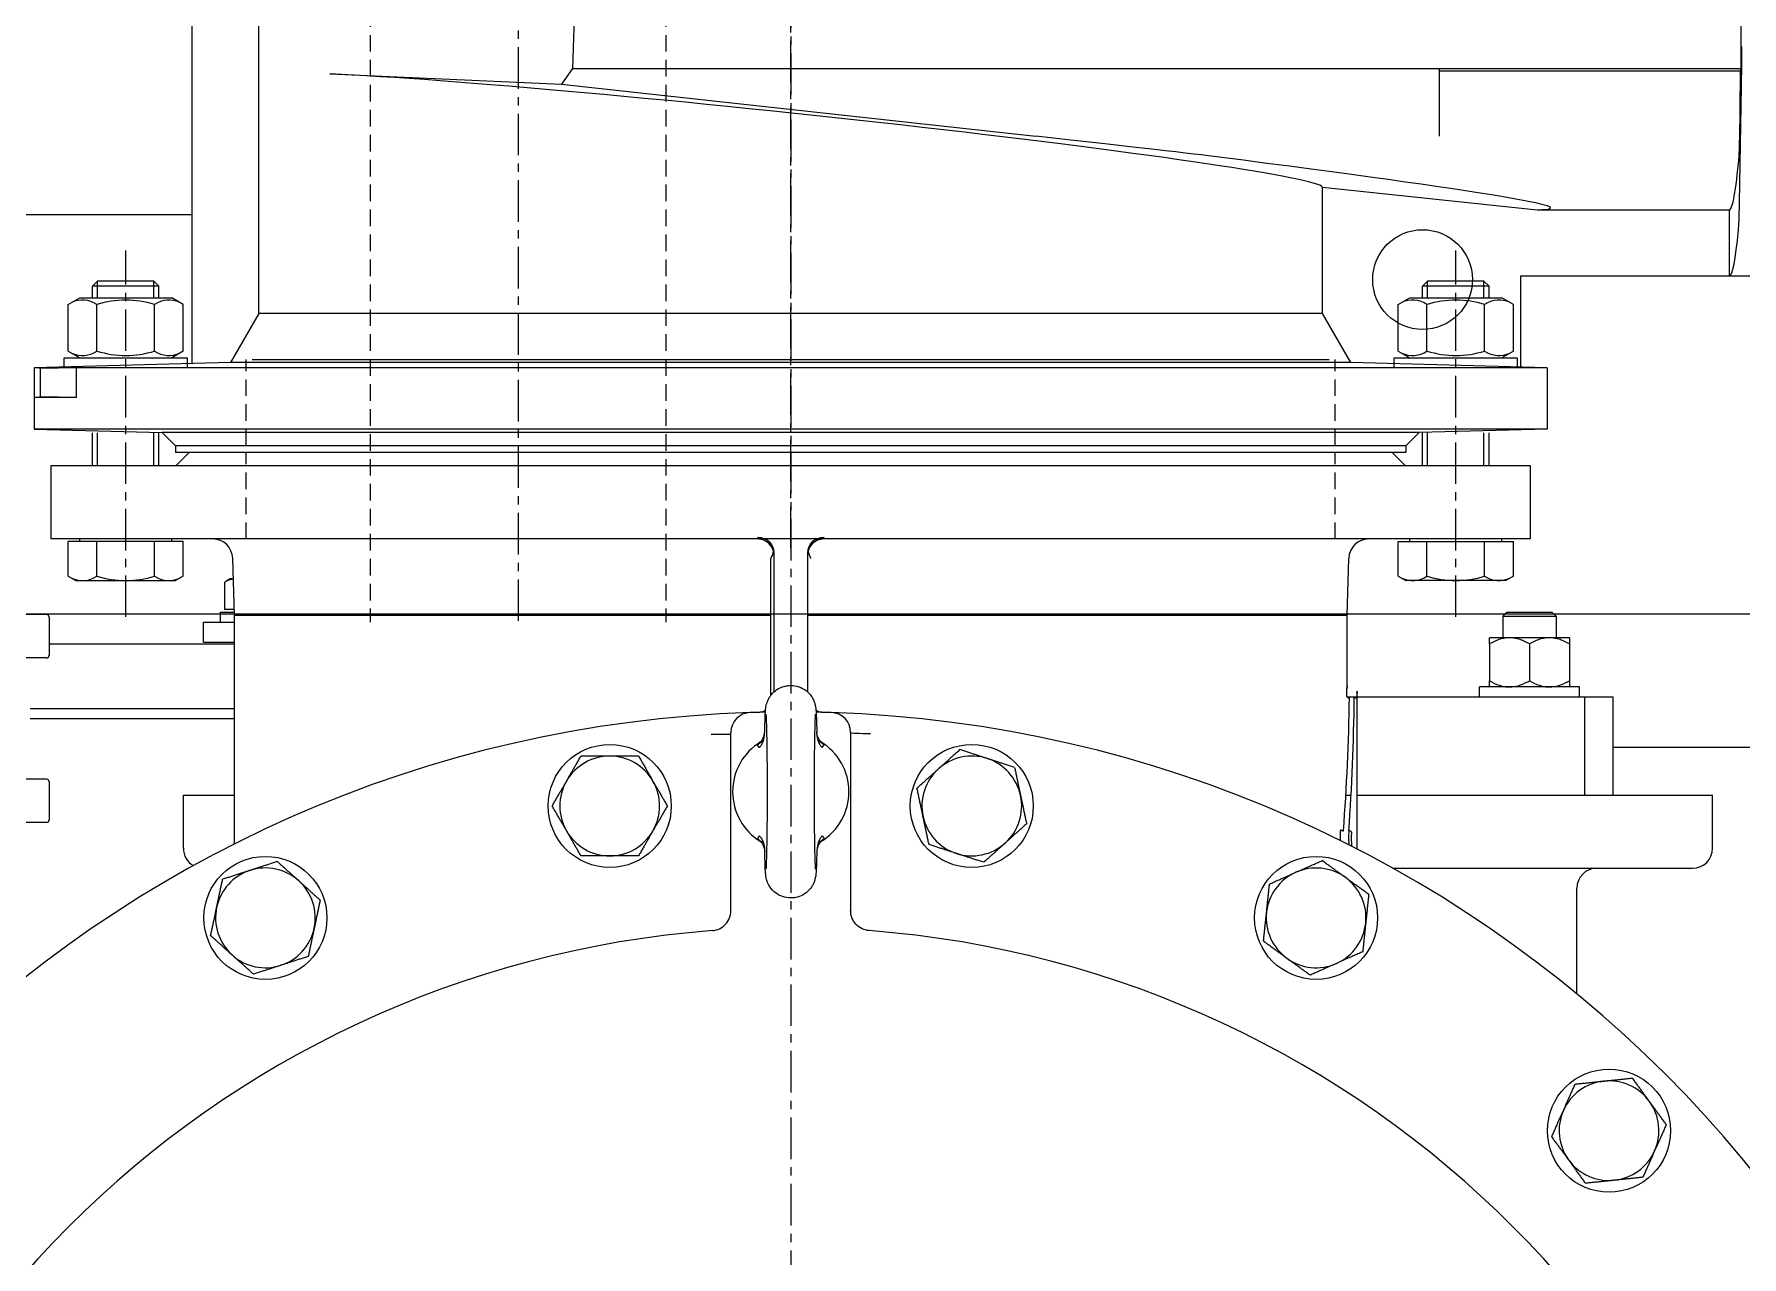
# Model space of a CAD drawing. Header units: millimetres. Extents: x 47998 to 491357, y 29487 to 305355.
# Drawn here: x 49292.9 to 49344.3, y 30414 to 30450.7 of the extents above; entities that cross this region are included whole.
import ezdxf

# ---------------------------------------------------------------- set-up
doc = ezdxf.new("R2010")
doc.units = ezdxf.units.MM
doc.linetypes.add('GP kota 28.53_PBS_strojarstvo_rashladni_sustav$0$CENTER', pattern=[2, 1.25, -0.25, 0.25, -0.25])
doc.linetypes.add('GP kota 28.53_PBS_strojarstvo_rashladni_sustav$0$DASHED', pattern=[0.75, 0.5, -0.25])

msp = doc.modelspace()

# ---------------------------------------------------------------- linework, layer by layer
at = {"color": 4, "linetype": 'GP kota 28.53_PBS_strojarstvo_rashladni_sustav$0$CENTER', "lineweight": 9}
for p, q in [((49307.477, 30480.348), (49307.477, 30433.061)), ((49315.677, 30435.288), (49315.677, 30469.468)), ((49315.677, 30468.167), (49315.677, 30222.169)), ((49295.677, 30433.217), (49295.677, 30444.234)), ((49335.677, 30433.217), (49335.677, 30444.234))]:
    msp.add_line(p, q, dxfattribs=at)
at = {"color": 5, "linetype": 'GP kota 28.53_PBS_strojarstvo_rashladni_sustav$0$DASHED', "lineweight": 15}
for p, q in [((49303.032, 30468.716), (49303.032, 30433.061)), ((49311.922, 30468.716), (49311.922, 30433.061)), ((49299.302, 30438.361), (49299.302, 30440.961)), ((49332.052, 30438.361), (49332.052, 30440.961)), ((49299.302, 30435.561), (49299.302, 30438.161)), ((49332.052, 30435.561), (49332.052, 30438.161))]:
    msp.add_line(p, q, dxfattribs=at)
at = {"color": 1, "linetype": 'Continuous', "lineweight": 15}
for p, q in [((49297.677, 30440.836), (49297.677, 30462.886)), ((49299.682, 30442.339), (49299.682, 30461.384)), ((49309.181, 30451.861), (49309.116, 30449.706)), ((49344.261, 30449.706), (49344.263, 30451.861)), ((49301.82, 30449.545), (49308.785, 30449.237)), ((49309.116, 30449.706), (49308.785, 30449.237)), ((49309.116, 30449.706), (49344.261, 30449.706)), ((49335.177, 30449.706), (49335.177, 30447.67)), ((49344.236, 30449.633), (49335.177, 30449.633)), ((49344.236, 30449.633), (49344.261, 30449.706)), ((49308.785, 30449.237), (49323.048, 30447.67)), ((49344.207, 30445.668), (49344.269, 30449.181)), ((49331.672, 30442.339), (49331.672, 30446.141)), ((49331.672, 30446.141), (49338.128, 30445.462)), ((49297.677, 30445.305), (49256.677, 30445.305)), ((49338.128, 30445.462), (49343.907, 30445.462)), ((49343.907, 30443.462), (49343.907, 30445.462)), ((49337.627, 30443.461), (49337.627, 30440.733)), ((49352.437, 30443.461), (49337.627, 30443.461)), ((49299.682, 30442.339), (49298.831, 30440.867)), ((49331.672, 30442.339), (49299.682, 30442.339)), ((49332.522, 30440.867), (49331.672, 30442.339)), ((49298.831, 30440.867), (49292.927, 30440.712)), ((49292.927, 30440.712), (49292.927, 30438.862)), ((49292.934, 30440.712), (49292.927, 30440.712)), ((49293.025, 30440.705), (49292.934, 30440.712)), ((49293.115, 30440.685), (49293.025, 30440.705)), ((49294.198, 30440.712), (49293.115, 30440.685)), ((49293.115, 30439.839), (49293.115, 30440.685)), ((49294.198, 30439.812), (49294.198, 30440.712)), ((49338.427, 30440.712), (49294.198, 30440.712)), ((49332.522, 30440.867), (49298.831, 30440.867)), ((49338.427, 30440.712), (49332.522, 30440.867)), ((49338.427, 30440.712), (49338.427, 30438.862)), ((49293.025, 30439.819), (49292.934, 30439.812)), ((49294.198, 30439.812), (49292.934, 30439.812)), ((49293.115, 30439.839), (49293.025, 30439.819)), ((49294.198, 30439.812), (49293.115, 30439.839)), ((49338.427, 30438.862), (49292.927, 30438.862)), ((49292.927, 30438.862), (49296.777, 30438.761)), ((49334.577, 30438.761), (49296.777, 30438.761)), ((49296.777, 30438.761), (49297.177, 30438.361)), ((49334.577, 30438.761), (49334.177, 30438.361)), ((49338.427, 30438.862), (49334.577, 30438.761)), ((49334.177, 30438.361), (49297.177, 30438.361)), ((49350.677, 30433.305), (49256.677, 30433.305)), ((49340.395, 30429.305), (49359.677, 30429.305))]:
    msp.add_line(p, q, dxfattribs=at)
at = {"color": 1, "linetype": 'Continuous', "lineweight": 9, "extrusion": (-0.707107, 0.707107, 0)}
for p, q in [((49294.677, 30443.159), (49294.83, 30443.312)), ((49334.677, 30443.159), (49334.83, 30443.312))]:
    msp.add_line(p, q, dxfattribs=at)
at = {"color": 1, "linetype": 'Continuous', "lineweight": 9, "extrusion": (6.12323e-17, 1, 0)}
for p, q in [((49296.523, 30443.312), (49294.83, 30443.312)), ((49336.523, 30443.312), (49334.83, 30443.312)), ((49294.292, 30442.812), (49297.062, 30442.812)), ((49296.677, 30443.159), (49294.677, 30443.159)), ((49334.292, 30442.812), (49337.062, 30442.812)), ((49336.677, 30443.159), (49334.677, 30443.159)), ((49297.409, 30435.481), (49293.944, 30435.481)), ((49333.944, 30435.481), (49337.409, 30435.481)), ((49294.177, 30434.311), (49297.177, 30434.311)), ((49337.177, 30434.311), (49334.177, 30434.311))]:
    msp.add_line(p, q, dxfattribs=at)
at = {"color": 4, "linetype": 'Continuous', "lineweight": 9, "extrusion": (-1, 6.12323e-17, 0)}
for p, q in [((49294.83, 30442.812), (49294.83, 30443.312)), ((49296.523, 30442.812), (49296.523, 30443.312)), ((49334.83, 30442.812), (49334.83, 30443.312)), ((49336.523, 30442.812), (49336.523, 30443.312)), ((49294.83, 30437.761), (49294.83, 30438.758)), ((49296.523, 30437.761), (49296.523, 30438.758))]:
    msp.add_line(p, q, dxfattribs=at)
at = {"color": 1, "linetype": 'Continuous', "lineweight": 9, "extrusion": (0.707107, 0.707107, 0)}
for p, q in [((49296.523, 30443.312), (49296.677, 30443.159)), ((49336.523, 30443.312), (49336.677, 30443.159))]:
    msp.add_line(p, q, dxfattribs=at)
at = {"color": 1, "linetype": 'Continuous', "lineweight": 9, "extrusion": (-0.5, 0.866025, 0)}
for p, q in [((49293.944, 30442.611), (49294.292, 30442.812)), ((49333.944, 30442.611), (49334.292, 30442.812)), ((49297.409, 30441.213), (49297.062, 30441.012)), ((49337.409, 30441.213), (49337.062, 30441.012)), ((49297.409, 30434.445), (49297.177, 30434.311)), ((49337.409, 30434.445), (49337.177, 30434.311))]:
    msp.add_line(p, q, dxfattribs=at)
at = {"color": 1, "linetype": 'Continuous', "lineweight": 9, "extrusion": (-1, 6.12323e-17, 0)}
for p, q in [((49294.677, 30442.812), (49294.677, 30443.159)), ((49296.677, 30442.812), (49296.677, 30443.159)), ((49334.677, 30442.812), (49334.677, 30443.159)), ((49336.677, 30442.812), (49336.677, 30443.159)), ((49293.944, 30441.213), (49293.944, 30442.611)), ((49294.81, 30441.213), (49294.81, 30442.611)), ((49296.543, 30441.213), (49296.543, 30442.611)), ((49297.409, 30441.213), (49297.409, 30442.611)), ((49333.944, 30441.213), (49333.944, 30442.611)), ((49334.81, 30441.213), (49334.81, 30442.611)), ((49336.543, 30441.213), (49336.543, 30442.611)), ((49337.409, 30441.213), (49337.409, 30442.611)), ((49294.677, 30437.761), (49294.677, 30438.758)), ((49296.677, 30437.761), (49296.677, 30438.758)), ((49293.944, 30434.445), (49293.944, 30435.481)), ((49294.292, 30435.481), (49294.292, 30435.561)), ((49294.81, 30434.445), (49294.81, 30435.481)), ((49296.543, 30434.445), (49296.543, 30435.481)), ((49297.062, 30435.481), (49297.062, 30435.561)), ((49297.409, 30434.445), (49297.409, 30435.481))]:
    msp.add_line(p, q, dxfattribs=at)
at = {"color": 1, "linetype": 'Continuous', "lineweight": 9, "extrusion": (0.5, 0.866025, 0)}
for p, q in [((49297.409, 30442.611), (49297.062, 30442.812)), ((49337.409, 30442.611), (49337.062, 30442.812)), ((49293.944, 30441.213), (49294.292, 30441.012)), ((49333.944, 30441.213), (49334.292, 30441.012)), ((49293.944, 30434.445), (49294.177, 30434.311)), ((49333.944, 30434.445), (49334.177, 30434.311))]:
    msp.add_line(p, q, dxfattribs=at)
at = {"color": 1, "linetype": 'Continuous', "lineweight": 9}
for p, q in [((49293.827, 30440.712), (49293.827, 30441.012)), ((49293.827, 30441.012), (49297.527, 30441.012)), ((49297.527, 30440.712), (49293.827, 30440.712)), ((49297.527, 30441.012), (49297.527, 30440.712)), ((49333.827, 30440.712), (49333.827, 30441.012)), ((49333.827, 30441.012), (49337.527, 30441.012)), ((49337.527, 30440.712), (49333.827, 30440.712)), ((49337.527, 30441.012), (49337.527, 30440.712)), ((49334.177, 30438.361), (49297.177, 30438.361)), ((49297.177, 30438.361), (49297.177, 30438.161)), ((49334.177, 30438.161), (49297.177, 30438.161)), ((49297.587, 30438.161), (49297.187, 30437.761)), ((49333.767, 30438.161), (49334.167, 30437.761)), ((49334.177, 30438.361), (49334.177, 30438.161)), ((49293.427, 30437.761), (49293.427, 30435.561)), ((49337.927, 30437.761), (49293.427, 30437.761)), ((49337.927, 30435.561), (49337.927, 30437.761)), ((49337.927, 30435.561), (49293.427, 30435.561))]:
    msp.add_line(p, q, dxfattribs=at)
at = {"color": 1, "linetype": 'Continuous', "lineweight": -3}
for p, q in [((49299.482, 30440.961), (49331.872, 30440.961)), ((49298.947, 30433.261), (49298.894, 30434.979)), ((49315.08, 30433.261), (49315.08, 30434.979)), ((49315.177, 30430.967), (49315.177, 30435.148)), ((49316.177, 30435.148), (49316.177, 30430.967)), ((49332.407, 30433.261), (49332.459, 30434.979)), ((49298.645, 30434.254), (49298.645, 30433.441)), ((49298.819, 30434.361), (49298.72, 30434.304)), ((49298.91, 30434.361), (49298.819, 30434.361)), ((49298.913, 30434.361), (49298.91, 30434.361)), ((49298.941, 30433.441), (49298.645, 30433.441)), ((49293.293, 30433.286), (49292.583, 30433.286)), ((49293.373, 30433.206), (49293.373, 30432.066)), ((49298.019, 30433.061), (49298.947, 30433.061)), ((49298.019, 30432.461), (49298.019, 30433.061)), ((49298.519, 30433.361), (49298.944, 30433.361)), ((49298.519, 30433.361), (49298.519, 30433.061)), ((49315.08, 30433.261), (49298.947, 30433.261)), ((49298.947, 30426.387), (49298.947, 30433.261)), ((49315.08, 30430.864), (49315.08, 30433.261)), ((49316.273, 30433.261), (49316.273, 30433.261)), ((49332.407, 30433.261), (49316.273, 30433.261)), ((49332.407, 30431.141), (49332.407, 30433.261)), ((49337.215, 30433.361), (49337.092, 30433.239)), ((49337.092, 30433.239), (49338.692, 30433.239)), ((49337.092, 30433.239), (49337.092, 30432.591)), ((49337.215, 30433.361), (49338.569, 30433.361)), ((49338.569, 30433.361), (49338.692, 30433.239)), ((49338.692, 30433.239), (49338.692, 30432.591)), ((49293.373, 30432.411), (49298.947, 30432.411)), ((49298.019, 30432.461), (49298.947, 30432.461)), ((49336.693, 30432.591), (49336.692, 30432.59)), ((49336.692, 30432.405), (49336.692, 30432.59)), ((49336.692, 30432.405), (49336.692, 30431.298)), ((49339.091, 30432.591), (49336.693, 30432.591)), ((49337.892, 30432.405), (49337.892, 30431.298)), ((49339.091, 30432.591), (49339.092, 30432.59)), ((49339.092, 30432.59), (49339.092, 30432.405)), ((49339.092, 30432.405), (49339.092, 30431.298)), ((49293.293, 30431.986), (49292.594, 30431.986)), ((49332.707, 30426.234), (49332.707, 30430.981)), ((49339.392, 30431.111), (49336.392, 30431.111)), ((49336.392, 30430.811), (49336.392, 30431.111)), ((49336.692, 30431.112), (49336.692, 30431.298)), ((49337.092, 30431.134), (49337.092, 30431.111)), ((49338.692, 30431.134), (49338.692, 30431.111)), ((49339.092, 30431.298), (49339.092, 30431.112)), ((49339.392, 30430.811), (49339.392, 30431.111)), ((49292.807, 30430.461), (49298.947, 30430.461)), ((49332.402, 30430.811), (49332.703, 30430.811)), ((49332.707, 30430.811), (49334.174, 30430.811)), ((49334.174, 30430.811), (49337.438, 30430.811)), ((49337.438, 30430.811), (49339.542, 30430.811)), ((49339.542, 30430.811), (49339.656, 30430.811)), ((49339.542, 30430.811), (49339.542, 30427.861)), ((49339.656, 30430.811), (49340.397, 30430.811)), ((49340.397, 30430.811), (49340.397, 30427.861)), ((49292.807, 30430.161), (49298.947, 30430.161)), ((49313.877, 30429.682), (49313.278, 30429.682)), ((49313.877, 30424.33), (49313.877, 30429.742)), ((49314.731, 30429.29), (49314.673, 30429.371)), ((49316.622, 30429.29), (49316.68, 30429.371)), ((49317.477, 30429.742), (49317.477, 30424.33)), ((49293.293, 30428.336), (49292.573, 30428.336)), ((49293.373, 30428.256), (49293.373, 30427.116)), ((49297.41, 30427.861), (49298.947, 30427.861)), ((49297.41, 30426.261), (49297.41, 30427.861)), ((49332.37, 30427.861), (49332.527, 30427.861)), ((49332.608, 30427.861), (49332.608, 30427.861)), ((49332.707, 30427.861), (49343.397, 30427.861)), ((49343.397, 30426.261), (49343.397, 30427.861)), ((49293.293, 30427.036), (49292.573, 30427.036)), ((49314.731, 30426.633), (49314.673, 30426.551)), ((49316.622, 30426.633), (49316.68, 30426.551)), ((49333.776, 30425.661), (49342.797, 30425.661)), ((49339.317, 30421.884), (49339.317, 30425.061))]:
    msp.add_line(p, q, dxfattribs=at)
at = {"color": 1, "linetype": 'Continuous', "lineweight": 9, "extrusion": (1, -6.12323e-17, 0)}
for p, q in [((49334.677, 30437.761), (49334.677, 30438.758)), ((49336.677, 30437.761), (49336.677, 30438.758)), ((49333.944, 30434.445), (49333.944, 30435.481)), ((49334.292, 30435.481), (49334.292, 30435.561)), ((49334.81, 30434.445), (49334.81, 30435.481)), ((49336.543, 30434.445), (49336.543, 30435.481)), ((49337.062, 30435.481), (49337.062, 30435.561)), ((49337.409, 30434.445), (49337.409, 30435.481))]:
    msp.add_line(p, q, dxfattribs=at)
at = {"color": 4, "linetype": 'Continuous', "lineweight": 9, "extrusion": (1, -6.12323e-17, 0)}
for p, q in [((49334.83, 30437.761), (49334.83, 30438.758)), ((49336.523, 30437.761), (49336.523, 30438.758))]:
    msp.add_line(p, q, dxfattribs=at)
at = {"color": 1, "linetype": 'Continuous', "lineweight": 15}
msp.add_circle((49334.677, 30443.361), 1.5, dxfattribs=at)
at = {"color": 1, "linetype": 'Continuous', "lineweight": -3}
for centre in [(49310.233, 30427.533), (49321.121, 30427.533), (49299.878, 30424.168), (49331.476, 30424.168), (49340.284, 30417.769)]:
    msp.add_circle(centre, 1.85, dxfattribs=at)
at = {"color": 1, "linetype": 'Continuous', "lineweight": 9}
for centre, radius, start, end in [((49294.377, 30441.98), 0.766, 55.5615, 115.5615), ((49295.677, 30439.883), 2.862, 72.383, 107.617), ((49296.976, 30441.98), 0.766, 64.4385, 124.4385), ((49334.377, 30441.98), 0.766, 55.5615, 115.5615), ((49335.677, 30439.883), 2.862, 72.383, 107.617), ((49336.976, 30441.98), 0.766, 64.4385, 124.4385), ((49294.377, 30441.844), 0.766, 244.4385, 304.4385), ((49295.677, 30443.941), 2.862, 252.383, 287.617), ((49296.976, 30441.844), 0.766, 235.5615, 295.5615), ((49334.377, 30441.844), 0.766, 244.4385, 304.4385), ((49335.677, 30443.941), 2.862, 252.383, 287.617), ((49336.976, 30441.844), 0.766, 235.5615, 295.5615), ((49294.377, 30435.077), 0.766, 244.4469, 304.4469), ((49295.677, 30437.175), 2.864, 252.3875, 287.6125), ((49296.976, 30435.077), 0.766, 235.5531, 295.5531), ((49334.377, 30435.077), 0.766, 244.4469, 304.4469), ((49335.677, 30437.175), 2.864, 252.3875, 287.6125), ((49336.976, 30435.077), 0.766, 235.5531, 295.5531)]:
    msp.add_arc(centre, radius, start, end, dxfattribs=at)
at = {"color": 1, "linetype": 'Continuous', "lineweight": -3}
for centre, radius, start, end in [((49298.295, 30434.961), 0.6, 1.7432, 90), ((49314.677, 30435.061), 0.5, 0, 90), ((49316.677, 30435.061), 0.5, 90, 180), ((49333.059, 30434.961), 0.6, 90, 178.2568), ((49293.293, 30433.206), 0.08, 0, 90), ((49293.293, 30432.066), 0.08, 270, 0), ((49315.677, 30393.161), 37.2, 91.8789, 178.1211), ((49314.477, 30429.742), 0.6, 91.8789, 180), ((49315.677, 30393.161), 37.2, 91.1737, 91.8789), ((49314.677, 30430.848), 0.5, 271.52, 298.9637), ((49316.677, 30430.848), 0.5, 241.0311, 268.48), ((49315.677, 30393.161), 37.2, 88.1211, 88.8263), ((49315.677, 30393.161), 37.2, 1.8789, 88.1211), ((49316.877, 30429.742), 0.6, 0, 88.1211), ((49315.677, 30427.961), 1.75, 121.1704, 238.8295), ((49315.677, 30427.961), 1.75, 301.1704, 58.8193), ((49310.233, 30427.533), 1.5, 90, 150), ((49310.233, 30427.533), 1.5, 30, 90), ((49321.121, 30427.533), 1.5, 72, 132), ((49321.121, 30427.533), 1.5, 12, 72), ((49293.293, 30428.256), 0.08, 0, 90), ((49321.121, 30427.533), 1.5, 132, 192), ((49310.233, 30427.533), 1.5, 150, 210), ((49310.233, 30427.533), 1.5, 330, 30), ((49321.121, 30427.533), 1.5, 312, 12), ((49293.293, 30427.116), 0.08, 270, 0), ((49310.233, 30427.533), 1.5, 210, 270), ((49310.233, 30427.533), 1.5, 270, 330), ((49321.121, 30427.533), 1.5, 192, 252), ((49298.01, 30426.261), 0.6, 180, 240.6674), ((49321.121, 30427.533), 1.5, 252, 312), ((49342.797, 30426.261), 0.6, 270, 0), ((49299.878, 30424.168), 1.5, 108, 168), ((49299.878, 30424.168), 1.5, 48, 108), ((49299.878, 30424.168), 1.5, 348, 48), ((49331.476, 30424.168), 1.5, 114, 174), ((49331.476, 30424.168), 1.5, 54, 114), ((49331.476, 30424.168), 1.5, 354, 54), ((49339.917, 30425.061), 0.6, 90, 180), ((49299.878, 30424.168), 1.5, 168, 228), ((49315.674, 30393.112), 31.249, 86.70248383062884, 86.70251581348826), ((49331.476, 30424.168), 1.5, 174, 234), ((49315.677, 30393.161), 30.715, 94.3982, 175.6018), ((49299.878, 30424.168), 1.5, 288, 348), ((49315.677, 30393.161), 30.715, 4.3982, 85.6018), ((49331.476, 30424.168), 1.5, 294, 354), ((49299.878, 30424.168), 1.5, 228, 288), ((49331.476, 30424.168), 1.5, 234, 294), ((49340.284, 30417.769), 1.5, 96, 156), ((49340.284, 30417.769), 1.5, 36, 96), ((49340.284, 30417.769), 1.5, 336, 36), ((49340.284, 30417.769), 1.5, 156, 216), ((49340.284, 30417.769), 1.5, 276, 336), ((49340.284, 30417.769), 1.5, 216, 276)]:
    msp.add_arc(centre, radius, start, end, dxfattribs=at)
at = {"color": 1, "linetype": 'Continuous', "lineweight": 15}
for centre, major_axis, ratio, start_param, end_param in [((49344.247, 30450.468), (0, 1.8), 0.017455, 3.916507, 4.660029), ((49315.677, 30447.808), (-16, 1.684), 0.034729, 3.17025, 5.763241), ((49344.184, 30449.991), (0, 3), 0.017455, 3.329369, 4.592474), ((49300.33, 30449.991), (-28.561, 2.998), 0.003646, 3.294653, 3.793016), ((48481.234, 30535.511), (-857.296, 89.996), 0.003646, 3.111319, 3.294653), ((49343.901, 30535.511), (0, 90.05), 0.017455, 3.146035, 3.329369), ((49344.17, 30447.811), (0, 3), 0.017455, 3.315954, 3.916507), ((49343.901, 30535.511), (0, 92.05), 0.017455, 3.145938, 3.315954)]:
    msp.add_ellipse(centre, major_axis=major_axis, ratio=ratio, start_param=start_param, end_param=end_param, dxfattribs=at)
at = {"color": 1, "linetype": 'Continuous', "lineweight": -3}
for centre, major_axis, ratio, start_param, end_param in [((49314.675, 30436.162), (-0.002, 0.6), 0.035233, 3.141483, 3.540388), ((49314.677, 30435.148), (0.5, 0), 0.921556, 0, 1.554659), ((49316.677, 30435.148), (0.5, 0), 0.921556, 1.586934, 3.141593), ((49316.679, 30436.162), (0.002, 0.6), 0.035233, 2.742798, 3.141703), ((49316.277, 30433.26), (-0.1, 0), 0.015224, -1.535132, -0.000001), ((49315.677, 30431.822), (0, 33.62), 0.5, 4.561985, 4.681523), ((49332.479, 30430.821), (-0.08, 0.0012), 0.447171, 0.034509, 1.5777), ((49315.677, 30431.536), (0, 33.9), 0.5, 4.571769, 4.690224), ((49332.623, 30430.749), (-0.08, 0.0009), 0.447192, 3.166374, 4.717346), ((49318.077, 30429.742), (0.6, 0), 0.049036, 3.142398, 4.709172), ((49332.297, 30426.821), (-0.0798, 0.006), 0.44619, 0.16822, 1.604593), ((49332.459, 30426.749), (-0.0798, 0.0056), 0.44632, 3.298862, 4.743968)]:
    msp.add_ellipse(centre, major_axis=major_axis, ratio=ratio, start_param=start_param, end_param=end_param, dxfattribs=at)
for points in [[(49315.159, 30435.194), (49315.139, 30435.124), (49315.11, 30435.052), (49315.08, 30434.979)], [(49332.407, 30431.141), (49332.407, 30431.141), (49332.406, 30431.111), (49332.404, 30431.055)], [(49332.404, 30431.055), (49332.404, 30431.055), (49332.404, 30431.054), (49332.404, 30431.054)], [(49332.705, 30430.919), (49332.706, 30430.959), (49332.707, 30430.981), (49332.707, 30430.981)], [(49332.705, 30430.919), (49332.705, 30430.919), (49332.705, 30430.919), (49332.705, 30430.919)], [(49314.733, 30429.292), (49314.733, 30429.291), (49314.732, 30429.29), (49314.731, 30429.29)], [(49316.622, 30429.29), (49316.622, 30429.29), (49316.621, 30429.291), (49316.62, 30429.292)], [(49314.731, 30426.633), (49314.732, 30426.632), (49314.733, 30426.632), (49314.733, 30426.631)], [(49316.62, 30426.631), (49316.621, 30426.632), (49316.622, 30426.632), (49316.622, 30426.633)], [(49313.323, 30423.786), (49313.322, 30423.786), (49313.322, 30423.786), (49313.321, 30423.786)], [(49318.032, 30423.786), (49318.032, 30423.786), (49318.031, 30423.786), (49318.031, 30423.786)]]:
    msp.add_open_spline(points, degree=3, dxfattribs=at)
for points, knots in [([(49316.195, 30435.194), (49316.201, 30435.17), (49316.21, 30435.145), (49316.235, 30435.073), (49316.258, 30435.017), (49316.273, 30434.98), (49316.273, 30434.98), (49316.273, 30434.979)], [-0.1900134, -0.1900134, -0.1900134, -0.1900134, -0.1195538, -0.1195538, 0, 0, 0.0011696, 0.0011696, 0.0011696, 0.0011696]), ([(49314.894, 30429.741), (49314.898, 30429.931), (49314.903, 30430.09), (49314.91, 30430.276), (49314.913, 30430.33), (49314.919, 30430.409), (49314.921, 30430.438), (49314.927, 30430.485), (49314.929, 30430.499), (49314.935, 30430.539), (49314.941, 30430.567), (49314.958, 30430.632), (49314.97, 30430.665), (49314.997, 30430.73), (49315.013, 30430.761), (49315.059, 30430.839), (49315.094, 30430.884), (49315.183, 30430.978), (49315.243, 30431.024), (49315.377, 30431.1), (49315.455, 30431.128), (49315.581, 30431.152), (49315.629, 30431.157), (49315.759, 30431.157), (49315.843, 30431.143), (49315.998, 30431.09), (49316.072, 30431.05), (49316.201, 30430.951), (49316.258, 30430.89), (49316.323, 30430.793), (49316.342, 30430.76), (49316.37, 30430.7), (49316.381, 30430.672), (49316.396, 30430.629), (49316.401, 30430.611), (49316.412, 30430.571), (49316.416, 30430.55), (49316.423, 30430.513), (49316.425, 30430.498), (49316.431, 30430.456), (49316.433, 30430.434), (49316.44, 30430.341), (49316.444, 30430.262), (49316.452, 30430.046), (49316.456, 30429.905), (49316.459, 30429.741)], [0, 0, 0, 0, 0.812703, 0.812703, 1.237875, 1.237875, 1.520232, 1.520232, 1.626256, 1.626256, 1.767357, 1.767357, 1.883412, 1.883412, 1.991442, 1.991442, 2.160174, 2.160174, 2.38207, 2.38207, 2.623065, 2.623065, 2.76685, 2.76685, 3.014743, 3.014743, 3.259556, 3.259556, 3.502849, 3.502849, 3.617177, 3.617177, 3.711025, 3.711025, 3.775502, 3.775502, 3.875274, 3.875274, 3.983833, 3.983833, 4.19623, 4.19623, 4.834281, 4.834281, 5.533924, 5.533924, 5.533924, 5.533924]), ([(49332.399, 30430.821), (49332.4, 30430.917), (49332.402, 30430.998), (49332.404, 30431.054), (49332.406, 30431.11), (49332.407, 30431.141), (49332.407, 30431.141)], [0, 0, 0, 0, 0.003183776, 0.003183776, 0.003183776, 0.006367551, 0.006367551, 0.006367551, 0.006367551]), ([(49332.707, 30430.981), (49332.707, 30430.981), (49332.706, 30430.959), (49332.705, 30430.919), (49332.704, 30430.878), (49332.703, 30430.819), (49332.703, 30430.749)], [0.004685997, 0.004685997, 0.004685997, 0.004685997, 0.007028996, 0.007028996, 0.007028996, 0.009371995, 0.009371995, 0.009371995, 0.009371995]), ([(49336.692, 30431.298), (49336.9, 30431.178), (49337.069, 30431.124), (49337.236, 30431.114), (49337.406, 30431.103), (49337.571, 30431.138), (49337.766, 30431.231), (49337.807, 30431.251), (49337.849, 30431.273), (49337.892, 30431.298)], [0.01593489, 0.01593489, 0.01593489, 0.01593489, 0.0269217, 0.0269217, 0.0269217, 0.03806126, 0.03806126, 0.03806126, 0.04036603, 0.04036603, 0.04036603, 0.04036603]), ([(49337.892, 30431.298), (49338.1, 30431.178), (49338.269, 30431.124), (49338.436, 30431.114), (49338.606, 30431.103), (49338.771, 30431.138), (49338.966, 30431.231), (49339.007, 30431.251), (49339.049, 30431.273), (49339.092, 30431.298)], [0.01593489, 0.01593489, 0.01593489, 0.01593489, 0.0269217, 0.0269217, 0.0269217, 0.03806126, 0.03806126, 0.03806126, 0.04036603, 0.04036603, 0.04036603, 0.04036603]), ([(49314.977, 30427.961), (49314.977, 30428.219), (49314.975, 30428.479), (49314.971, 30428.972), (49314.968, 30429.211), (49314.962, 30429.629), (49314.958, 30429.814), (49314.95, 30430.101), (49314.945, 30430.211), (49314.94, 30430.283), (49314.939, 30430.295), (49314.939, 30430.295)], [0, 0, 0, 0, 0.772132, 0.772132, 1.559376, 1.559376, 2.344158, 2.344158, 3.111742, 3.111742, 3.360179, 3.360179, 3.360179, 3.360179]), ([(49316.414, 30430.295), (49316.414, 30430.295), (49316.414, 30430.295), (49316.414, 30430.294), (49316.413, 30430.286), (49316.411, 30430.252), (49316.409, 30430.215), (49316.404, 30430.094), (49316.4, 30429.993), (49316.394, 30429.725), (49316.39, 30429.544), (49316.384, 30429.132), (49316.382, 30428.895), (49316.378, 30428.426), (49316.377, 30428.193), (49316.377, 30427.961)], [5.903535, 5.903535, 5.903535, 5.903535, 5.909303, 5.909303, 6.107622, 6.107622, 6.477937, 6.477937, 7.070262, 7.070262, 7.803554, 7.803554, 8.574519, 8.574519, 9.268829, 9.268829, 9.268829, 9.268829]), ([(49314.673, 30429.371), (49314.714, 30429.401), (49314.751, 30429.435), (49314.781, 30429.47), (49314.799, 30429.492), (49314.815, 30429.515), (49314.828, 30429.538), (49314.836, 30429.552), (49314.843, 30429.567), (49314.85, 30429.581), (49314.878, 30429.643), (49314.89, 30429.705), (49314.895, 30429.768)], [0, 0, 0, 0, 0.001498404, 0.001498404, 0.001498404, 0.002419827, 0.002419827, 0.002419827, 0.002996807, 0.002996807, 0.002996807, 0.005553398, 0.005553398, 0.005553398, 0.005553398]), ([(49314.85, 30429.492), (49314.846, 30429.49), (49314.842, 30429.488), (49314.789, 30429.457), (49314.753, 30429.432), (49314.719, 30429.407), (49314.711, 30429.401), (49314.71, 30429.399)], [2.6403355, 2.6403355, 2.6403355, 2.6403355, 2.6668441, 2.6668441, 3.0019038, 3.0019038, 3.2038233, 3.2038233, 3.2038233, 3.2038233]), ([(49314.733, 30429.292), (49314.754, 30429.313), (49314.773, 30429.336), (49314.788, 30429.36), (49314.798, 30429.376), (49314.808, 30429.392), (49314.816, 30429.409), (49314.837, 30429.451), (49314.851, 30429.494), (49314.862, 30429.537), (49314.882, 30429.613), (49314.89, 30429.69), (49314.895, 30429.767)], [0, 0, 0, 0, 0.000877566, 0.000877566, 0.000877566, 0.001467306, 0.001467306, 0.001467306, 0.002934612, 0.002934612, 0.002934612, 0.005508983, 0.005508983, 0.005508983, 0.005508983]), ([(49316.62, 30429.292), (49316.599, 30429.313), (49316.581, 30429.336), (49316.565, 30429.36), (49316.555, 30429.376), (49316.546, 30429.392), (49316.537, 30429.409), (49316.517, 30429.451), (49316.502, 30429.494), (49316.491, 30429.537), (49316.472, 30429.613), (49316.463, 30429.69), (49316.459, 30429.767)], [0, 0, 0, 0, 0.000877566, 0.000877566, 0.000877566, 0.001467306, 0.001467306, 0.001467306, 0.002934612, 0.002934612, 0.002934612, 0.005508973, 0.005508973, 0.005508973, 0.005508973]), ([(49316.68, 30429.372), (49316.639, 30429.401), (49316.602, 30429.435), (49316.572, 30429.471), (49316.543, 30429.506), (49316.52, 30429.544), (49316.504, 30429.58), (49316.476, 30429.643), (49316.463, 30429.705), (49316.459, 30429.767)], [0, 0, 0, 0, 0.001498404, 0.001498404, 0.001498404, 0.002996807, 0.002996807, 0.002996807, 0.005548719, 0.005548719, 0.005548719, 0.005548719]), ([(49316.644, 30429.4), (49316.643, 30429.4), (49316.633, 30429.408), (49316.593, 30429.437), (49316.563, 30429.457), (49316.518, 30429.484), (49316.511, 30429.488), (49316.504, 30429.492)], [0, 0, 0, 0, 0.2398306, 0.2398306, 0.5161634, 0.5161634, 0.5635887, 0.5635887, 0.5635887, 0.5635887]), ([(49314.939, 30425.628), (49314.939, 30425.628), (49314.939, 30425.628), (49314.939, 30425.628), (49314.94, 30425.636), (49314.943, 30425.671), (49314.945, 30425.708), (49314.95, 30425.829), (49314.953, 30425.93), (49314.96, 30426.198), (49314.963, 30426.379), (49314.969, 30426.79), (49314.972, 30427.028), (49314.976, 30427.496), (49314.977, 30427.73), (49314.977, 30427.961)], [5.903535, 5.903535, 5.903535, 5.903535, 5.909303, 5.909303, 6.107622, 6.107622, 6.477937, 6.477937, 7.070262, 7.070262, 7.803554, 7.803554, 8.574519, 8.574519, 9.268829, 9.268829, 9.268829, 9.268829]), ([(49316.377, 30427.961), (49316.377, 30427.704), (49316.378, 30427.443), (49316.382, 30426.95), (49316.385, 30426.712), (49316.392, 30426.294), (49316.395, 30426.109), (49316.404, 30425.822), (49316.408, 30425.711), (49316.413, 30425.64), (49316.414, 30425.628), (49316.414, 30425.628)], [0, 0, 0, 0, 0.772132, 0.772132, 1.559376, 1.559376, 2.344158, 2.344158, 3.111742, 3.111742, 3.360179, 3.360179, 3.360179, 3.360179]), ([(49332.209, 30426.486), (49332.209, 30426.502), (49332.209, 30426.518), (49332.209, 30426.535), (49332.208, 30426.633), (49332.211, 30426.732), (49332.218, 30426.821)], [0.008330637, 0.008330637, 0.008330637, 0.008330637, 0.00882304, 0.00882304, 0.00882304, 0.011764054, 0.011764054, 0.011764054, 0.011764054]), ([(49332.459, 30426.785), (49332.455, 30426.708), (49332.453, 30426.623), (49332.453, 30426.538), (49332.454, 30426.477), (49332.455, 30426.417), (49332.458, 30426.361)], [0, 0, 0, 0, 0.002537854, 0.002537854, 0.002537854, 0.004360111, 0.004360111, 0.004360111, 0.004360111]), ([(49332.539, 30426.749), (49332.534, 30426.685), (49332.532, 30426.613), (49332.532, 30426.541), (49332.533, 30426.47), (49332.536, 30426.399), (49332.541, 30426.339), (49332.542, 30426.332), (49332.543, 30426.325), (49332.543, 30426.318)], [0, 0, 0, 0, 0.002136573, 0.002136573, 0.002136573, 0.004273147, 0.004273147, 0.004273147, 0.004527201, 0.004527201, 0.004527201, 0.004527201]), ([(49314.673, 30426.551), (49314.714, 30426.522), (49314.751, 30426.488), (49314.781, 30426.452), (49314.8, 30426.429), (49314.816, 30426.405), (49314.83, 30426.382), (49314.837, 30426.368), (49314.844, 30426.355), (49314.85, 30426.342), (49314.878, 30426.279), (49314.89, 30426.217), (49314.895, 30426.155)], [0.000000002, 0.000000002, 0.000000002, 0.000000002, 0.001498404, 0.001498404, 0.001498404, 0.002459654, 0.002459654, 0.002459654, 0.002996807, 0.002996807, 0.002996807, 0.005553064, 0.005553064, 0.005553064, 0.005553064]), ([(49314.71, 30426.523), (49314.712, 30426.521), (49314.726, 30426.51), (49314.774, 30426.476), (49314.807, 30426.455), (49314.85, 30426.43)], [0, 0, 0, 0, 0.2837834, 0.2837834, 0.5628961, 0.5628961, 0.5628961, 0.5628961]), ([(49314.733, 30426.631), (49314.754, 30426.61), (49314.773, 30426.587), (49314.788, 30426.563), (49314.798, 30426.547), (49314.808, 30426.53), (49314.816, 30426.513), (49314.837, 30426.472), (49314.851, 30426.429), (49314.862, 30426.385), (49314.882, 30426.309), (49314.89, 30426.232), (49314.895, 30426.155)], [0, 0, 0, 0, 0.000877566, 0.000877566, 0.000877566, 0.001467306, 0.001467306, 0.001467306, 0.002934612, 0.002934612, 0.002934612, 0.005508973, 0.005508973, 0.005508973, 0.005508973]), ([(49316.62, 30426.631), (49316.599, 30426.61), (49316.581, 30426.587), (49316.565, 30426.563), (49316.555, 30426.547), (49316.546, 30426.53), (49316.537, 30426.513), (49316.517, 30426.472), (49316.502, 30426.429), (49316.491, 30426.385), (49316.472, 30426.309), (49316.463, 30426.232), (49316.459, 30426.155)], [0, 0, 0, 0, 0.000877566, 0.000877566, 0.000877566, 0.001467306, 0.001467306, 0.001467306, 0.002934612, 0.002934612, 0.002934612, 0.005508983, 0.005508983, 0.005508983, 0.005508983]), ([(49316.68, 30426.551), (49316.639, 30426.522), (49316.602, 30426.488), (49316.572, 30426.452), (49316.554, 30426.43), (49316.539, 30426.408), (49316.526, 30426.385), (49316.517, 30426.37), (49316.51, 30426.356), (49316.504, 30426.342), (49316.476, 30426.279), (49316.463, 30426.217), (49316.459, 30426.155)], [0, 0, 0, 0, 0.001498404, 0.001498404, 0.001498404, 0.002415266, 0.002415266, 0.002415266, 0.002996807, 0.002996807, 0.002996807, 0.005553331, 0.005553331, 0.005553331, 0.005553331]), ([(49316.504, 30426.43), (49316.517, 30426.438), (49316.529, 30426.445), (49316.586, 30426.48), (49316.617, 30426.502), (49316.639, 30426.519), (49316.643, 30426.522), (49316.644, 30426.523)], [2.6401081, 2.6401081, 2.6401081, 2.6401081, 2.7269226, 2.7269226, 3.0686634, 3.0686634, 3.2034938, 3.2034938, 3.2034938, 3.2034938]), ([(49316.459, 30426.181), (49316.456, 30425.992), (49316.451, 30425.832), (49316.443, 30425.647), (49316.441, 30425.593), (49316.435, 30425.513), (49316.433, 30425.485), (49316.427, 30425.437), (49316.425, 30425.423), (49316.418, 30425.384), (49316.413, 30425.355), (49316.395, 30425.291), (49316.384, 30425.257), (49316.357, 30425.193), (49316.341, 30425.161), (49316.294, 30425.083), (49316.26, 30425.038), (49316.17, 30424.945), (49316.111, 30424.898), (49315.976, 30424.823), (49315.899, 30424.795), (49315.773, 30424.77), (49315.725, 30424.766), (49315.594, 30424.766), (49315.51, 30424.78), (49315.355, 30424.833), (49315.281, 30424.872), (49315.153, 30424.971), (49315.096, 30425.032), (49315.03, 30425.13), (49315.012, 30425.163), (49314.983, 30425.223), (49314.973, 30425.25), (49314.958, 30425.294), (49314.953, 30425.311), (49314.942, 30425.351), (49314.937, 30425.372), (49314.931, 30425.409), (49314.928, 30425.425), (49314.923, 30425.467), (49314.921, 30425.489), (49314.913, 30425.582), (49314.909, 30425.66), (49314.901, 30425.877), (49314.897, 30426.018), (49314.894, 30426.181)], [0, 0, 0, 0, 0.812703, 0.812703, 1.237875, 1.237875, 1.520232, 1.520232, 1.626256, 1.626256, 1.767357, 1.767357, 1.883412, 1.883412, 1.991442, 1.991442, 2.160174, 2.160174, 2.38207, 2.38207, 2.623065, 2.623065, 2.76685, 2.76685, 3.014743, 3.014743, 3.259556, 3.259556, 3.502849, 3.502849, 3.617177, 3.617177, 3.711025, 3.711025, 3.775502, 3.775502, 3.875274, 3.875274, 3.983833, 3.983833, 4.19623, 4.19623, 4.834281, 4.834281, 5.533924, 5.533924, 5.533924, 5.533924]), ([(49313.323, 30423.786), (49313.395, 30423.792), (49313.466, 30423.81), (49313.602, 30423.874), (49313.665, 30423.92), (49313.77, 30424.033), (49313.811, 30424.099), (49313.863, 30424.237), (49313.877, 30424.308), (49313.877, 30424.38), (49313.877, 30424.381), (49313.877, 30424.381)], [-0.9004468, -0.9004468, -0.9004468, -0.9004468, -0.6817895, -0.6817895, -0.4495896, -0.4495896, -0.2170841, -0.2170841, 0, 0, 0.0013916, 0.0013916, 0.0013916, 0.0013916]), ([(49318.031, 30423.786), (49317.958, 30423.792), (49317.887, 30423.81), (49317.751, 30423.874), (49317.688, 30423.92), (49317.584, 30424.033), (49317.543, 30424.099), (49317.49, 30424.237), (49317.477, 30424.308), (49317.477, 30424.38), (49317.477, 30424.381), (49317.477, 30424.381)], [0, 0, 0, 0, 0.2186101, 0.2186101, 0.4507598, 0.4507598, 0.6832151, 0.6832151, 0.9002524, 0.9002524, 0.9016437, 0.9016437, 0.9016437, 0.9016437])]:
    msp.add_open_spline(points, degree=3, knots=knots, dxfattribs=at)
for points, weights in [([(49298.645, 30434.254), (49298.787, 30434.361), (49298.91, 30434.361)], [1.61147367097, 1.73612159322, 1.73612159322]), ([(49298.91, 30434.361), (49298.912, 30434.361), (49298.913, 30434.361)], [1.73612159322, 1.73612159322, 1.73610418493]), ([(49337.892, 30432.405), (49337.292, 30432.751), (49336.692, 30432.405)], [1.56199954608, 1.8036417168, 1.56199954608]), ([(49339.092, 30432.405), (49338.492, 30432.751), (49337.892, 30432.405)], [1.56199954608, 1.8036417168, 1.56199954608]), ([(49308.934, 30428.283), (49309.135, 30428.631), (49309.367, 30429.033)], [1.75055534995, 1.75055534995, 1.6248711306]), ([(49310.233, 30429.033), (49309.831, 30429.033), (49309.367, 30429.033)], [1.75055534995, 1.75055534995, 1.6248711306]), ([(49311.099, 30429.033), (49310.635, 30429.033), (49310.233, 30429.033)], [1.6248711306, 1.75055534995, 1.75055534995]), ([(49311.099, 30429.033), (49311.331, 30428.631), (49311.532, 30428.283)], [1.6248711306, 1.75055534995, 1.75055534995]), ([(49320.117, 30428.648), (49320.416, 30428.916), (49320.761, 30429.227)], [1.75055534995, 1.75055534995, 1.6248711306]), ([(49321.584, 30428.959), (49321.202, 30429.084), (49320.761, 30429.227)], [1.75055534995, 1.75055534995, 1.6248711306]), ([(49322.408, 30428.692), (49321.966, 30428.835), (49321.584, 30428.959)], [1.6248711306, 1.75055534995, 1.75055534995]), ([(49319.473, 30428.068), (49319.818, 30428.379), (49320.117, 30428.648)], [1.6248711306, 1.75055534995, 1.75055534995]), ([(49322.408, 30428.692), (49322.504, 30428.238), (49322.588, 30427.845)], [1.6248711306, 1.75055534995, 1.75055534995]), ([(49308.501, 30427.533), (49308.733, 30427.935), (49308.934, 30428.283)], [1.6248711306, 1.75055534995, 1.75055534995]), ([(49311.532, 30428.283), (49311.733, 30427.935), (49311.965, 30427.533)], [1.75055534995, 1.75055534995, 1.6248711306]), ([(49319.653, 30427.221), (49319.57, 30427.614), (49319.473, 30428.068)], [1.75055534995, 1.75055534995, 1.6248711306]), ([(49322.588, 30427.845), (49322.671, 30427.452), (49322.768, 30426.998)], [1.75055534995, 1.75055534995, 1.6248711306]), ([(49308.934, 30426.783), (49308.733, 30427.131), (49308.501, 30427.533)], [1.75055534995, 1.75055534995, 1.6248711306]), ([(49311.965, 30427.533), (49311.733, 30427.131), (49311.532, 30426.783)], [1.6248711306, 1.75055534995, 1.75055534995]), ([(49309.367, 30426.033), (49309.135, 30426.435), (49308.934, 30426.783)], [1.6248711306, 1.75055534995, 1.75055534995]), ([(49311.532, 30426.783), (49311.331, 30426.435), (49311.099, 30426.033)], [1.75055534995, 1.75055534995, 1.6248711306]), ([(49319.834, 30426.374), (49319.737, 30426.828), (49319.653, 30427.221)], [1.6248711306, 1.75055534995, 1.75055534995]), ([(49322.768, 30426.998), (49322.423, 30426.687), (49322.124, 30426.418)], [1.6248711306, 1.75055534995, 1.75055534995]), ([(49320.657, 30426.106), (49320.275, 30426.23), (49319.834, 30426.374)], [1.75055534995, 1.75055534995, 1.6248711306]), ([(49322.124, 30426.418), (49321.826, 30426.149), (49321.481, 30425.839)], [1.75055534995, 1.75055534995, 1.6248711306]), ([(49300.238, 30425.862), (49299.797, 30425.719), (49299.414, 30425.595)], [1.6248711306, 1.75055534995, 1.75055534995]), ([(49300.238, 30425.862), (49300.583, 30425.552), (49300.882, 30425.283)], [1.6248711306, 1.75055534995, 1.75055534995]), ([(49310.233, 30426.033), (49309.831, 30426.033), (49309.367, 30426.033)], [1.75055534995, 1.75055534995, 1.6248711306]), ([(49311.099, 30426.033), (49310.635, 30426.033), (49310.233, 30426.033)], [1.6248711306, 1.75055534995, 1.75055534995]), ([(49321.481, 30425.839), (49321.039, 30425.982), (49320.657, 30426.106)], [1.6248711306, 1.75055534995, 1.75055534995]), ([(49330.866, 30425.539), (49331.233, 30425.702), (49331.657, 30425.891)], [1.75055534995, 1.75055534995, 1.6248711306]), ([(49332.357, 30425.382), (49332.032, 30425.618), (49331.657, 30425.891)], [1.75055534995, 1.75055534995, 1.6248711306]), ([(49298.411, 30424.48), (49298.494, 30424.873), (49298.591, 30425.327)], [1.75055534995, 1.75055534995, 1.6248711306]), ([(49299.414, 30425.595), (49299.032, 30425.471), (49298.591, 30425.327)], [1.75055534995, 1.75055534995, 1.6248711306]), ([(49300.882, 30425.283), (49301.18, 30425.014), (49301.525, 30424.703)], [1.75055534995, 1.75055534995, 1.6248711306]), ([(49330.074, 30425.186), (49330.498, 30425.375), (49330.866, 30425.539)], [1.6248711306, 1.75055534995, 1.75055534995]), ([(49333.058, 30424.873), (49332.682, 30425.146), (49332.357, 30425.382)], [1.6248711306, 1.75055534995, 1.75055534995]), ([(49301.525, 30424.703), (49301.429, 30424.25), (49301.345, 30423.856)], [1.6248711306, 1.75055534995, 1.75055534995]), ([(49329.984, 30424.325), (49330.026, 30424.725), (49330.074, 30425.186)], [1.75055534995, 1.75055534995, 1.6248711306]), ([(49333.058, 30424.873), (49333.009, 30424.411), (49332.967, 30424.011)], [1.6248711306, 1.75055534995, 1.75055534995]), ([(49298.231, 30423.633), (49298.327, 30424.087), (49298.411, 30424.48)], [1.6248711306, 1.75055534995, 1.75055534995]), ([(49329.893, 30423.464), (49329.942, 30423.925), (49329.984, 30424.325)], [1.6248711306, 1.75055534995, 1.75055534995]), ([(49301.345, 30423.856), (49301.262, 30423.463), (49301.165, 30423.009)], [1.75055534995, 1.75055534995, 1.6248711306]), ([(49332.967, 30424.011), (49332.925, 30423.612), (49332.877, 30423.15)], [1.75055534995, 1.75055534995, 1.6248711306]), ([(49298.874, 30423.054), (49298.576, 30423.322), (49298.231, 30423.633)], [1.75055534995, 1.75055534995, 1.6248711306]), ([(49330.594, 30422.955), (49330.269, 30423.191), (49329.893, 30423.464)], [1.75055534995, 1.75055534995, 1.6248711306]), ([(49299.518, 30422.474), (49299.173, 30422.785), (49298.874, 30423.054)], [1.6248711306, 1.75055534995, 1.75055534995]), ([(49300.341, 30422.742), (49299.959, 30422.617), (49299.518, 30422.474)], [1.75055534995, 1.75055534995, 1.6248711306]), ([(49301.165, 30423.009), (49300.724, 30422.866), (49300.341, 30422.742)], [1.6248711306, 1.75055534995, 1.75055534995]), ([(49331.295, 30422.446), (49330.919, 30422.718), (49330.594, 30422.955)], [1.6248711306, 1.75055534995, 1.75055534995]), ([(49332.086, 30422.798), (49331.719, 30422.634), (49331.295, 30422.446)], [1.75055534995, 1.75055534995, 1.6248711306]), ([(49332.877, 30423.15), (49332.453, 30422.961), (49332.086, 30422.798)], [1.6248711306, 1.75055534995, 1.75055534995]), ([(49338.914, 30418.379), (49339.077, 30418.746), (49339.266, 30419.17)], [1.75055534995, 1.75055534995, 1.6248711306]), ([(49339.266, 30419.17), (49339.728, 30419.218), (49340.127, 30419.26)], [1.6248711306, 1.75055534995, 1.75055534995]), ([(49340.127, 30419.26), (49340.527, 30419.302), (49340.989, 30419.351)], [1.75055534995, 1.75055534995, 1.6248711306]), ([(49341.498, 30418.65), (49341.261, 30418.975), (49340.989, 30419.351)], [1.75055534995, 1.75055534995, 1.6248711306]), ([(49342.007, 30417.95), (49341.734, 30418.325), (49341.498, 30418.65)], [1.6248711306, 1.75055534995, 1.75055534995]), ([(49338.562, 30417.588), (49338.75, 30418.011), (49338.914, 30418.379)], [1.6248711306, 1.75055534995, 1.75055534995]), ([(49339.071, 30416.887), (49338.834, 30417.212), (49338.562, 30417.588)], [1.75055534995, 1.75055534995, 1.6248711306]), ([(49342.007, 30417.95), (49341.818, 30417.526), (49341.654, 30417.158)], [1.6248711306, 1.75055534995, 1.75055534995]), ([(49341.654, 30417.158), (49341.491, 30416.791), (49341.302, 30416.367)], [1.75055534995, 1.75055534995, 1.6248711306]), ([(49339.58, 30416.186), (49339.307, 30416.562), (49339.071, 30416.887)], [1.6248711306, 1.75055534995, 1.75055534995]), ([(49340.441, 30416.277), (49340.041, 30416.235), (49339.58, 30416.186)], [1.75055534995, 1.75055534995, 1.6248711306]), ([(49341.302, 30416.367), (49340.841, 30416.319), (49340.441, 30416.277)], [1.6248711306, 1.75055534995, 1.75055534995])]:
    msp.add_rational_spline(points, weights, degree=2, dxfattribs=at)

doc.saveas('drawing.dxf')
